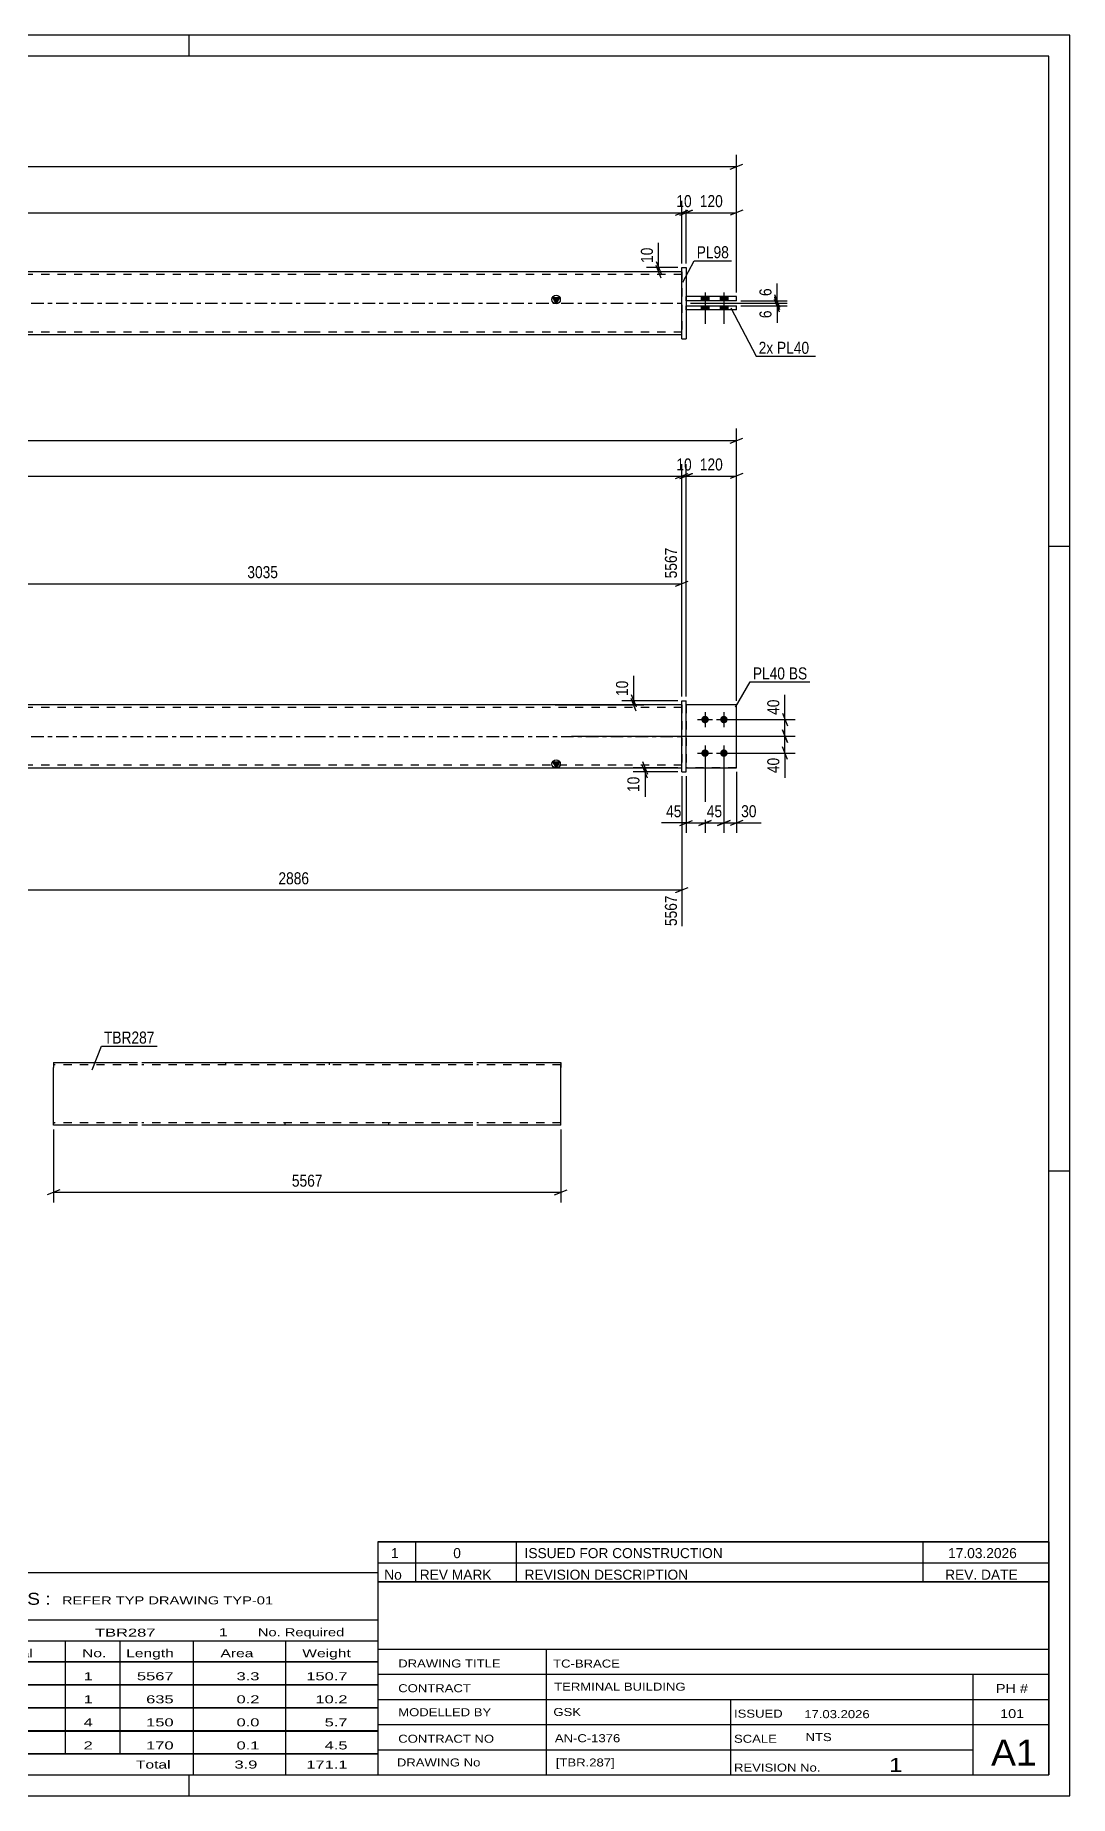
# Model space of a CAD drawing. Header units: millimetres. Extents: x 0 to 594, y 0 to 420.
# Drawn here: x 347.3 to 594, y 0 to 420 of the extents above; entities that cross this region are included whole.
import ezdxf

# ---------------------------------------------------------------- set-up
doc = ezdxf.new("R2010")
doc.units = ezdxf.units.MM
doc.linetypes.add('DXK_LINE_DOT2', pattern=[3.9198, 1.9599, -1.9599])
doc.linetypes.add('DXK_LINE_DOT3', pattern=[5.9187, 2.979, -0.9799, 0.9799, -0.9799])
doc.styles.add('Arial Narrow', font='ARIALN.TTF', dxfattribs={"height": 0.2})

# ---------------------------------------------------------------- blocks, each defined once
blk = doc.blocks.new('Unknown-580575647-1131')
at = {"color": 5, "linetype": 'Continuous'}
for p, q in [((594, 420), (0, 420)), ((384, 415), (384, 420)), ((594, 0), (594, 420)), ((589, 415), (5, 415)), ((589, 5), (589, 415)), ((594, 298), (589, 298)), ((594, 149), (589, 149)), ((5, 5), (589, 5)), ((384, 0), (384, 5)), ((0, 0), (594, 0))]:
    blk.add_line(p, q, dxfattribs=at)
blk = doc.blocks.new('Bolt-580575647-1684 - 1678')
at = {"linetype": 'Continuous'}
for points in [[(507.03, 257.64, -1), (507.03, 255.84, -1)], [(511.53, 257.64, -1), (511.53, 255.84, -1)], [(507.03, 249.64, -1), (507.03, 247.84, -1)], [(511.53, 249.64, -1), (511.53, 247.84, -1)]]:
    blk.add_hatch(color=1, dxfattribs=at).paths.add_polyline_path(points)
at = {"color": 1, "linetype": 'Continuous'}
for p, q in [((505.23, 256.74), (508.83, 256.74)), ((507.03, 258.54), (507.03, 254.94)), ((509.73, 256.74), (513.33, 256.74)), ((511.53, 258.54), (511.53, 254.94)), ((505.23, 248.74), (508.83, 248.74)), ((507.03, 250.54), (507.03, 246.94)), ((509.73, 248.74), (513.33, 248.74)), ((511.53, 250.54), (511.53, 246.94))]:
    blk.add_line(p, q, dxfattribs=at)
blk = doc.blocks.new('Part-580575647-1705 - 1678')
at = {"color": 2, "linetype": 'Continuous'}
for p, q in [((501.53, 261.24), (502.53, 261.24)), ((501.53, 244.24), (501.53, 261.24)), ((502.53, 244.24), (502.53, 261.24)), ((501.53, 244.24), (501.53, 244.24)), ((501.53, 244.24), (502.53, 244.24))]:
    blk.add_line(p, q, dxfattribs=at)
at = {"color": 7, "linetype": 'DXK_LINE_DOT2'}
for p, q in [((501.53, 261.24), (502.53, 261.24)), ((501.53, 244.24), (502.53, 244.24))]:
    blk.add_line(p, q, dxfattribs=at)
blk = doc.blocks.new('Part-580575647-1710 - 1678')
at = {"color": 7, "linetype": 'DXK_LINE_DOT2'}
for p, q in [((514.53, 260.24), (502.53, 260.24)), ((502.53, 245.24), (502.53, 260.24)), ((514.53, 245.24), (514.53, 260.24)), ((514.53, 245.24), (502.53, 245.24))]:
    blk.add_line(p, q, dxfattribs=at)
blk = doc.blocks.new('Part-580575647-1715 - 1678')
at = {"color": 2, "linetype": 'Continuous'}
for p, q in [((514.53, 260.24), (502.53, 260.24)), ((514.53, 245.24), (514.53, 260.24)), ((502.53, 245.24), (514.53, 245.24))]:
    blk.add_line(p, q, dxfattribs=at)
at = {"color": 7, "linetype": 'DXK_LINE_DOT2'}
blk.add_line((502.53, 260.24), (502.53, 245.24), dxfattribs=at)
blk = doc.blocks.new('Part-580575647-1720 - 1678')
at = {"linetype": 'Continuous'}
blk.add_hatch(color=2, dxfattribs=at).paths.add_polyline_path([(471.53, 245.24), (470.73, 246.64), (472.33, 246.64)])
at = {"color": 2, "linetype": 'Continuous'}
for p, q in [((180.57, 260.24), (92.57, 260.24)), ((413.43, 260.24), (180.67, 260.24)), ((501.53, 260.24), (413.53, 260.24)), ((92.57, 245.24), (180.57, 245.24)), ((180.67, 245.24), (413.43, 245.24)), ((413.53, 245.24), (501.53, 245.24)), ((471.53, 245.24), (470.73, 246.64)), ((470.73, 246.64), (472.33, 246.64)), ((472.33, 246.64), (471.53, 245.24))]:
    blk.add_line(p, q, dxfattribs=at)
at = {"color": 7, "linetype": 'DXK_LINE_DOT2'}
for p, q in [((92.57, 260.24), (92.57, 245.24)), ((180.57, 259.64), (92.57, 259.64)), ((413.43, 259.64), (180.67, 259.64)), ((277.58, 260.24), (277.58, 259.64)), ((302.28, 260.24), (302.28, 259.64)), ((501.53, 259.64), (413.53, 259.64)), ((501.53, 260.24), (501.53, 245.24)), ((180.57, 245.84), (92.57, 245.84)), ((413.43, 245.84), (180.67, 245.84)), ((291.82, 245.24), (291.82, 245.84)), ((316.51, 245.24), (316.51, 245.84)), ((501.53, 245.84), (413.53, 245.84))]:
    blk.add_line(p, q, dxfattribs=at)
at = {"color": 7, "linetype": 'DXK_LINE_DOT3'}
for p, q in [((92.57, 252.74), (180.57, 252.74)), ((180.67, 252.74), (413.43, 252.74)), ((413.53, 252.74), (501.53, 252.74))]:
    blk.add_line(p, q, dxfattribs=at)
at = {"color": 2, "linetype": 'Continuous'}
blk.add_circle((471.53, 246.14), 1, dxfattribs=at)
blk = doc.blocks.new('Part-580575647-1396 - 1368')
at = {"color": 2, "linetype": 'Continuous'}
for p, q in [((514.53, 357.65), (502.53, 357.65)), ((514.53, 356.65), (514.53, 357.65)), ((514.53, 356.65), (502.53, 356.65))]:
    blk.add_line(p, q, dxfattribs=at)
at = {"color": 7, "linetype": 'DXK_LINE_DOT2'}
blk.add_line((502.53, 356.65), (502.53, 357.65), dxfattribs=at)
blk = doc.blocks.new('Part-580575647-1401 - 1368')
at = {"color": 2, "linetype": 'Continuous'}
for p, q in [((502.53, 355.45), (514.53, 355.45)), ((514.53, 354.45), (502.53, 354.45)), ((514.53, 354.45), (514.53, 355.45))]:
    blk.add_line(p, q, dxfattribs=at)
at = {"color": 7, "linetype": 'DXK_LINE_DOT2'}
blk.add_line((502.53, 354.45), (502.53, 355.45), dxfattribs=at)
blk = doc.blocks.new('Part-580575647-1416 - 1368')
at = {"linetype": 'Continuous'}
blk.add_hatch(color=2, dxfattribs=at).paths.add_polyline_path([(471.53, 356.05), (470.73, 357.45), (472.33, 357.45)])
at = {"color": 2, "linetype": 'Continuous'}
for p, q in [((180.57, 363.55), (92.57, 363.55)), ((413.43, 363.55), (180.67, 363.55)), ((501.53, 363.55), (413.53, 363.55)), ((471.53, 356.05), (470.73, 357.45)), ((470.73, 357.45), (472.33, 357.45)), ((472.33, 357.45), (471.53, 356.05)), ((277.58, 356.65), (277.58, 356.75)), ((302.28, 356.75), (277.58, 356.75)), ((277.58, 355.35), (277.58, 355.45)), ((302.28, 355.35), (277.58, 355.35)), ((291.82, 356.65), (291.82, 356.75)), ((291.82, 355.35), (291.82, 355.45)), ((302.28, 356.75), (302.28, 355.35)), ((180.57, 348.55), (92.57, 348.55)), ((413.43, 348.55), (180.67, 348.55)), ((501.53, 348.55), (413.53, 348.55))]:
    blk.add_line(p, q, dxfattribs=at)
at = {"color": 7, "linetype": 'DXK_LINE_DOT2'}
for p, q in [((92.57, 348.55), (92.57, 363.55)), ((180.57, 362.95), (92.57, 362.95)), ((413.43, 362.95), (180.67, 362.95)), ((501.53, 362.95), (413.53, 362.95)), ((501.53, 363.55), (501.53, 348.55)), ((277.58, 356.75), (277.58, 355.45)), ((291.82, 356.75), (291.82, 355.45)), ((302.28, 356.75), (316.51, 356.75)), ((316.51, 355.35), (302.28, 355.35)), ((316.51, 356.75), (316.51, 355.35)), ((180.57, 349.15), (92.57, 349.15)), ((413.43, 349.15), (180.67, 349.15)), ((501.53, 349.15), (413.53, 349.15))]:
    blk.add_line(p, q, dxfattribs=at)
at = {"color": 7, "linetype": 'DXK_LINE_DOT3'}
for p, q in [((92.57, 356.05), (180.57, 356.05)), ((180.67, 356.05), (413.43, 356.05)), ((413.53, 356.05), (501.53, 356.05))]:
    blk.add_line(p, q, dxfattribs=at)
at = {"color": 2, "linetype": 'Continuous'}
blk.add_circle((471.53, 356.95), 1, dxfattribs=at)
blk = doc.blocks.new('Part-580575647-1444 - 1368')
at = {"color": 2, "linetype": 'Continuous'}
for p, q in [((501.53, 364.55), (501.53, 364.55)), ((501.53, 347.55), (501.53, 364.55)), ((501.53, 364.55), (502.53, 364.55)), ((502.53, 364.55), (502.53, 364.55)), ((502.53, 364.55), (502.53, 347.55)), ((501.53, 347.55), (502.53, 347.55)), ((501.53, 347.55), (501.53, 347.55)), ((502.53, 347.55), (502.53, 347.55))]:
    blk.add_line(p, q, dxfattribs=at)
at = {"color": 7, "linetype": 'DXK_LINE_DOT2'}
for p, q in [((501.53, 364.55), (502.53, 364.55)), ((501.53, 347.55), (502.53, 347.55)), ((502.53, 347.55), (502.53, 347.55))]:
    blk.add_line(p, q, dxfattribs=at)
blk = doc.blocks.new('Bolt-580575647-1472 - 1368')
at = {"linetype": 'Continuous'}
for points in [[(507.93, 357.65), (506.13, 357.65), (506.13, 356.65), (507.93, 356.65)], [(507.93, 357.65), (506.13, 357.65), (506.13, 356.65), (507.93, 356.65)], [(512.43, 357.65), (510.63, 357.65), (510.63, 356.65), (512.43, 356.65)], [(512.43, 357.65), (510.63, 357.65), (510.63, 356.65), (512.43, 356.65)], [(507.93, 355.45), (506.13, 355.45), (506.13, 354.45), (507.93, 354.45)], [(507.93, 355.45), (506.13, 355.45), (506.13, 354.45), (507.93, 354.45)], [(512.43, 355.45), (510.63, 355.45), (510.63, 354.45), (512.43, 354.45)], [(512.43, 355.45), (510.63, 355.45), (510.63, 354.45), (512.43, 354.45)]]:
    blk.add_hatch(color=1, dxfattribs=at).paths.add_polyline_path(points)
at = {"color": 1, "linetype": 'Continuous'}
for p, q in [((506.13, 357.65), (506.13, 356.65)), ((506.13, 357.65), (506.13, 356.65)), ((507.03, 358.65), (507.03, 351.15)), ((507.03, 358.65), (507.03, 351.15)), ((507.93, 357.65), (507.93, 356.65)), ((507.93, 357.65), (507.93, 356.65)), ((510.63, 357.65), (510.63, 356.65)), ((510.63, 357.65), (510.63, 356.65)), ((511.53, 358.65), (511.53, 351.15)), ((511.53, 358.65), (511.53, 351.15)), ((512.43, 357.65), (512.43, 356.65)), ((512.43, 357.65), (512.43, 356.65)), ((506.13, 355.45), (506.13, 354.45)), ((506.13, 355.45), (506.13, 354.45)), ((507.93, 355.45), (507.93, 354.45)), ((507.93, 355.45), (507.93, 354.45)), ((510.63, 355.45), (510.63, 354.45)), ((510.63, 355.45), (510.63, 354.45)), ((512.43, 355.45), (512.43, 354.45)), ((512.43, 355.45), (512.43, 354.45))]:
    blk.add_line(p, q, dxfattribs=at)
blk = doc.blocks.new('Part-580575647-2546 - 2538')
at = {"color": 2, "linetype": 'Continuous'}
for p, q in [((351.71, 174.96), (351.71, 173.76)), ((351.71, 174.96), (371.71, 174.96)), ((351.71, 160.7), (351.71, 173.76)), ((372.71, 174.96), (451.64, 174.96)), ((452.64, 174.96), (472.64, 174.96)), ((472.64, 174.96), (472.64, 174.87)), ((472.64, 174.87), (472.64, 173.76)), ((472.64, 159.96), (472.64, 173.76)), ((351.71, 160.05), (351.71, 160.7)), ((351.71, 159.96), (351.71, 160.05)), ((371.71, 159.96), (351.71, 159.96)), ((451.64, 159.96), (372.71, 159.96)), ((472.64, 159.96), (452.64, 159.96))]:
    blk.add_line(p, q, dxfattribs=at)
at = {"color": 7, "linetype": 'DXK_LINE_DOT2'}
for p, q in [((371.71, 174.36), (351.71, 174.36)), ((451.64, 174.36), (372.71, 174.36)), ((392.71, 174.96), (392.71, 174.36)), ((417.41, 174.96), (417.41, 174.36)), ((472.64, 174.36), (452.64, 174.36)), ((472.64, 173.76), (472.64, 174.61)), ((351.71, 160.7), (351.71, 160.31)), ((351.71, 160.56), (351.71, 160.6)), ((371.71, 160.56), (351.71, 160.56)), ((451.64, 160.56), (372.71, 160.56)), ((406.95, 159.96), (406.95, 160.56)), ((431.64, 159.96), (431.64, 160.56)), ((472.64, 160.56), (452.64, 160.56)), ((472.64, 160.56), (472.64, 160.6))]:
    blk.add_line(p, q, dxfattribs=at)
blk = doc.blocks.new('StraightDimension-580575647-2042 - 1678')
at = {"color": 7, "linetype": 'Continuous'}
for p, q in [((500.03, 314.22), (503.03, 315.42)), ((504.03, 315.42), (501.03, 314.22)), ((501.53, 262.24), (501.53, 317.67)), ((502.53, 262.24), (502.53, 317.67)), ((501.53, 314.82), (502.53, 314.82))]:
    blk.add_line(p, q, dxfattribs=at)
at = {"color": 0}
blk.add_wipeout([(504.46, 315.57), (504.46, 319.77), (499.6, 319.77), (499.6, 315.57)], dxfattribs=at)
at = {"color": 3, "style": 'Arial Narrow'}
blk.add_text('10', height=2.863, dxfattribs=at).set_placement((500.2, 316.17))
blk = doc.blocks.new('StraightDimension-580575647-1945 - 1678')
at = {"color": 7, "linetype": 'Continuous'}
for p, q in [((507.03, 247.74), (507.03, 229.69)), ((502.53, 243.24), (502.53, 229.69)), ((501.03, 231.49), (504.03, 232.69)), ((502.53, 232.09), (507.03, 232.09)), ((508.53, 232.69), (505.53, 231.49))]:
    blk.add_line(p, q, dxfattribs=at)
at = {"color": 0}
blk.add_wipeout([(502, 232.84), (502, 237.04), (497.15, 237.04), (497.15, 232.84)], dxfattribs=at)
at = {"color": 7, "linetype": 'Continuous'}
blk.add_line((502.53, 232.09), (496.62, 232.09), dxfattribs=at)
blk.add_line((502.53, 232.09), (496.62, 232.09), dxfattribs=at)
at = {"color": 3, "style": 'Arial Narrow'}
blk.add_text('45', height=2.863, dxfattribs=at).set_placement((497.75, 233.44))
blk = doc.blocks.new('StraightDimension-580575647-2004 - 1678')
at = {"color": 7, "linetype": 'Continuous'}
for p, q in [((475.16, 252.76), (528.49, 252.76)), ((525.49, 254.26), (526.69, 251.26)), ((526.09, 248.74), (526.09, 252.76)), ((512.53, 248.74), (528.49, 248.74)), ((526.69, 247.24), (525.49, 250.24))]:
    blk.add_line(p, q, dxfattribs=at)
at = {"color": 0}
blk.add_wipeout([(525.34, 248.21), (521.14, 248.21), (521.14, 243.36), (525.34, 243.36)], dxfattribs=at)
at = {"color": 7, "linetype": 'Continuous'}
blk.add_line((526.09, 248.74), (526.09, 242.83), dxfattribs=at)
blk.add_line((526.09, 248.74), (526.09, 242.83), dxfattribs=at)
at = {"color": 3, "style": 'Arial Narrow'}
blk.add_text('40', height=2.863, rotation=90.0002, dxfattribs=at).set_placement((524.74, 243.96))
blk = doc.blocks.new('StraightDimension-580575647-1955 - 1678')
at = {"color": 7, "linetype": 'Continuous'}
for p, q in [((507.03, 247.74), (507.03, 229.69)), ((511.53, 247.74), (511.53, 229.69)), ((505.53, 231.49), (508.53, 232.69)), ((507.03, 232.09), (511.53, 232.09)), ((513.03, 232.69), (510.03, 231.49))]:
    blk.add_line(p, q, dxfattribs=at)
at = {"color": 0}
blk.add_wipeout([(511.71, 232.84), (511.71, 237.04), (506.85, 237.04), (506.85, 232.84)], dxfattribs=at)
at = {"color": 3, "style": 'Arial Narrow'}
blk.add_text('45', height=2.863, dxfattribs=at).set_placement((507.45, 233.44))
blk = doc.blocks.new('StraightDimension-580575647-1736 - 1678')
at = {"color": 7, "linetype": 'Continuous'}
for p, q in [((81.07, 323.89), (78.07, 322.69)), ((79.57, 261.24), (79.57, 326.14)), ((513.03, 322.69), (516.03, 323.89)), ((514.53, 261.24), (514.53, 326.14)), ((79.57, 323.29), (514.53, 323.29))]:
    blk.add_line(p, q, dxfattribs=at)
at = {"color": 0}
blk.add_wipeout([(301.31, 324.04), (301.31, 328.24), (292.79, 328.24), (292.79, 324.04)], dxfattribs=at)
at = {"color": 3, "style": 'Arial Narrow'}
blk.add_text('5827', height=2.863, dxfattribs=at).set_placement((293.39, 324.64))
blk = doc.blocks.new('StraightDimension-580575647-2047 - 1678')
at = {"color": 7, "linetype": 'Continuous'}
for p, q in [((93.07, 315.42), (90.07, 314.22)), ((91.57, 262.24), (91.57, 317.67)), ((500.03, 314.22), (503.03, 315.42)), ((501.53, 262.24), (501.53, 317.67)), ((91.57, 314.82), (501.53, 314.82))]:
    blk.add_line(p, q, dxfattribs=at)
at = {"color": 0}
blk.add_wipeout([(300.81, 315.57), (300.81, 319.77), (292.29, 319.77), (292.29, 315.57)], dxfattribs=at)
at = {"color": 3, "style": 'Arial Narrow'}
blk.add_text('5577', height=2.863, dxfattribs=at).set_placement((292.89, 316.17))
blk = doc.blocks.new('StraightDimension-580575647-1798 - 1678')
at = {"color": 7, "linetype": 'Continuous'}
for p, q in [((301.59, 261.24), (301.59, 297.74)), ((501.53, 262.24), (501.53, 297.74)), ((303.09, 289.73), (300.09, 288.53)), ((301.59, 289.13), (501.53, 289.13)), ((500.03, 288.53), (503.03, 289.73))]:
    blk.add_line(p, q, dxfattribs=at)
at = {"color": 0, "linetype": 'Continuous'}
blk.add_wipeout([(500.93, 298.34), (496.73, 298.34), (496.73, 289.83), (500.93, 289.83)], dxfattribs=at)
at = {"color": 0}
blk.add_wipeout([(405.81, 289.88), (405.81, 294.08), (397.3, 294.08), (397.3, 289.88)], dxfattribs=at)
at = {"color": 3, "linetype": 'Continuous', "style": 'Arial Narrow'}
blk.add_text('5567', height=2.863, rotation=90.0002, dxfattribs=at).set_placement((500.33, 290.43))
at = {"color": 3, "style": 'Arial Narrow'}
blk.add_text('3035', height=2.863, dxfattribs=at).set_placement((397.9, 290.48))
blk = doc.blocks.new('StraightDimension-580575647-1878 - 1678')
at = {"color": 7, "linetype": 'Continuous'}
for p, q in [((316.41, 244.24), (316.41, 207.48)), ((501.53, 243.24), (501.53, 207.48)), ((317.91, 216.69), (314.91, 215.49)), ((316.41, 216.09), (501.53, 216.09)), ((500.03, 215.49), (503.03, 216.69))]:
    blk.add_line(p, q, dxfattribs=at)
at = {"color": 0}
blk.add_wipeout([(413.23, 216.84), (413.23, 221.04), (404.71, 221.04), (404.71, 216.84)], dxfattribs=at)
at = {"color": 0, "linetype": 'Continuous'}
blk.add_wipeout([(500.93, 215.39), (496.73, 215.39), (496.73, 206.88), (500.93, 206.88)], dxfattribs=at)
at = {"color": 3, "style": 'Arial Narrow'}
blk.add_text('2886', height=2.863, dxfattribs=at).set_placement((405.31, 217.44))
at = {"color": 3, "linetype": 'Continuous', "style": 'Arial Narrow'}
blk.add_text('5567', height=2.863, rotation=90.0002, dxfattribs=at).set_placement((500.33, 207.48))
blk = doc.blocks.new('StraightDimension-580575647-1936 - 1678')
at = {"color": 7, "linetype": 'Continuous'}
for p, q in [((500.53, 245.24), (489.88, 245.24)), ((500.53, 244.24), (489.88, 244.24)), ((492.13, 246.74), (493.33, 243.74)), ((493.33, 242.74), (492.13, 245.74)), ((492.73, 244.24), (492.73, 245.24))]:
    blk.add_line(p, q, dxfattribs=at)
at = {"color": 0}
blk.add_wipeout([(491.98, 243.71), (487.78, 243.71), (487.78, 238.86), (491.98, 238.86)], dxfattribs=at)
at = {"color": 7, "linetype": 'Continuous'}
blk.add_line((492.73, 244.24), (492.73, 238.33), dxfattribs=at)
blk.add_line((492.73, 244.24), (492.73, 238.33), dxfattribs=at)
at = {"color": 3, "style": 'Arial Narrow'}
blk.add_text('10', height=2.863, rotation=90.0002, dxfattribs=at).set_placement((491.38, 239.46))
blk = doc.blocks.new('StraightDimension-580575647-1965 - 1678')
at = {"color": 7, "linetype": 'Continuous'}
for p, q in [((511.53, 247.74), (511.53, 229.69)), ((514.53, 244.24), (514.53, 229.69)), ((510.03, 231.49), (513.03, 232.69)), ((511.53, 232.09), (514.53, 232.09)), ((516.03, 232.69), (513.03, 231.49))]:
    blk.add_line(p, q, dxfattribs=at)
at = {"color": 0}
blk.add_wipeout([(519.91, 232.84), (519.91, 237.04), (515.05, 237.04), (515.05, 232.84)], dxfattribs=at)
at = {"color": 7, "linetype": 'Continuous'}
blk.add_line((514.53, 232.09), (520.43, 232.09), dxfattribs=at)
blk.add_line((514.53, 232.09), (520.43, 232.09), dxfattribs=at)
at = {"color": 3, "style": 'Arial Narrow'}
blk.add_text('30', height=2.863, dxfattribs=at).set_placement((515.65, 233.44))
blk = doc.blocks.new('StraightDimension-580575647-2014 - 1678')
at = {"color": 7, "linetype": 'Continuous'}
for p, q in [((512.53, 256.74), (528.49, 256.74)), ((525.49, 258.24), (526.69, 255.24)), ((526.09, 252.76), (526.09, 256.74)), ((475.16, 252.76), (528.49, 252.76)), ((526.69, 251.26), (525.49, 254.26))]:
    blk.add_line(p, q, dxfattribs=at)
at = {"color": 0}
blk.add_wipeout([(525.34, 262.12), (521.14, 262.12), (521.14, 257.26), (525.34, 257.26)], dxfattribs=at)
at = {"color": 7, "linetype": 'Continuous'}
blk.add_line((526.09, 256.74), (526.09, 262.64), dxfattribs=at)
blk.add_line((526.09, 256.74), (526.09, 262.64), dxfattribs=at)
at = {"color": 3, "style": 'Arial Narrow'}
blk.add_text('40', height=2.863, rotation=90.0002, dxfattribs=at).set_placement((524.74, 257.86))
blk = doc.blocks.new('StraightDimension-580575647-2027 - 1678')
at = {"color": 7, "linetype": 'Continuous'}
for p, q in [((500.53, 261.24), (487.18, 261.24)), ((489.43, 262.74), (490.63, 259.74)), ((490.63, 258.76), (489.43, 261.76)), ((490.03, 260.26), (490.03, 261.24)), ((471.28, 260.26), (492.43, 260.26))]:
    blk.add_line(p, q, dxfattribs=at)
at = {"color": 0}
blk.add_wipeout([(489.28, 266.62), (485.08, 266.62), (485.08, 261.76), (489.28, 261.76)], dxfattribs=at)
at = {"color": 7, "linetype": 'Continuous'}
blk.add_line((490.03, 261.24), (490.03, 267.14), dxfattribs=at)
blk.add_line((490.03, 261.24), (490.03, 267.14), dxfattribs=at)
at = {"color": 3, "style": 'Arial Narrow'}
blk.add_text('10', height=2.863, rotation=90.0002, dxfattribs=at).set_placement((488.68, 262.36))
blk = doc.blocks.new('StraightDimension-580575647-2032 - 1678')
at = {"color": 7, "linetype": 'Continuous'}
for p, q in [((501.03, 314.22), (504.03, 315.42)), ((502.53, 262.24), (502.53, 317.67)), ((516.03, 315.42), (513.03, 314.22)), ((514.53, 261.24), (514.53, 317.67)), ((502.53, 314.82), (514.53, 314.82))]:
    blk.add_line(p, q, dxfattribs=at)
at = {"color": 0}
blk.add_wipeout([(511.87, 315.57), (511.87, 319.77), (505.19, 319.77), (505.19, 315.57)], dxfattribs=at)
at = {"color": 3, "style": 'Arial Narrow'}
blk.add_text('120', height=2.863, dxfattribs=at).set_placement((505.79, 316.17))
blk = doc.blocks.new('StraightDimension-580575647-1561 - 1368')
at = {"color": 7, "linetype": 'Continuous'}
for p, q in [((501.03, 377.04), (504.03, 378.24)), ((502.53, 365.55), (502.53, 380.49)), ((516.03, 378.24), (513.03, 377.04)), ((514.53, 358.65), (514.53, 380.49)), ((502.53, 377.64), (514.53, 377.64))]:
    blk.add_line(p, q, dxfattribs=at)
at = {"color": 0}
blk.add_wipeout([(511.87, 378.39), (511.87, 382.59), (505.19, 382.59), (505.19, 378.39)], dxfattribs=at)
at = {"color": 3, "style": 'Arial Narrow'}
blk.add_text('120', height=2.863, dxfattribs=at).set_placement((505.79, 378.99))
blk = doc.blocks.new('StraightDimension-580575647-1571 - 1368')
at = {"color": 7, "linetype": 'Continuous'}
for p, q in [((500.03, 377.04), (503.03, 378.24)), ((504.03, 378.24), (501.03, 377.04)), ((501.53, 365.55), (501.53, 380.49)), ((502.53, 365.55), (502.53, 380.49)), ((501.53, 377.64), (502.53, 377.64))]:
    blk.add_line(p, q, dxfattribs=at)
at = {"color": 0}
blk.add_wipeout([(504.46, 378.39), (504.46, 382.59), (499.6, 382.59), (499.6, 378.39)], dxfattribs=at)
at = {"color": 3, "style": 'Arial Narrow'}
blk.add_text('10', height=2.863, dxfattribs=at).set_placement((500.2, 378.99))
blk = doc.blocks.new('StraightDimension-580575647-1550 - 1368')
at = {"color": 7, "linetype": 'Continuous'}
for p, q in [((79.57, 358.65), (79.57, 391.5)), ((514.53, 358.65), (514.53, 391.5)), ((81.07, 389.25), (78.07, 388.05)), ((79.57, 388.65), (514.53, 388.65)), ((513.03, 388.05), (516.03, 389.25))]:
    blk.add_line(p, q, dxfattribs=at)
at = {"color": 0}
blk.add_wipeout([(301.31, 389.4), (301.31, 393.6), (292.79, 393.6), (292.79, 389.4)], dxfattribs=at)
at = {"color": 3, "style": 'Arial Narrow'}
blk.add_text('5827', height=2.863, dxfattribs=at).set_placement((293.39, 390))
blk = doc.blocks.new('StraightDimension-580575647-1581 - 1368')
at = {"color": 7, "linetype": 'Continuous'}
for p, q in [((94.07, 378.24), (91.07, 377.04)), ((92.57, 365.55), (92.57, 380.49)), ((500.03, 377.04), (503.03, 378.24)), ((501.53, 365.55), (501.53, 380.49)), ((92.57, 377.64), (501.53, 377.64))]:
    blk.add_line(p, q, dxfattribs=at)
at = {"color": 0}
blk.add_wipeout([(301.31, 378.39), (301.31, 382.59), (292.79, 382.59), (292.79, 378.39)], dxfattribs=at)
at = {"color": 3, "style": 'Arial Narrow'}
blk.add_text('5567', height=2.863, dxfattribs=at).set_placement((293.39, 378.99))
blk = doc.blocks.new('StraightDimension-580575647-1612 - 1368')
at = {"color": 7, "linetype": 'Continuous'}
for p, q in [((495.35, 366.05), (496.55, 363.05)), ((500.53, 364.55), (493.1, 364.55)), ((500.53, 363.55), (493.1, 363.55)), ((496.55, 362.05), (495.35, 365.05)), ((495.95, 363.55), (495.95, 364.55))]:
    blk.add_line(p, q, dxfattribs=at)
at = {"color": 0}
blk.add_wipeout([(495.2, 369.93), (491, 369.93), (491, 365.08), (495.2, 365.08)], dxfattribs=at)
at = {"color": 7, "linetype": 'Continuous'}
blk.add_line((495.95, 364.55), (495.95, 370.46), dxfattribs=at)
blk.add_line((495.95, 364.55), (495.95, 370.46), dxfattribs=at)
at = {"color": 3, "style": 'Arial Narrow'}
blk.add_text('10', height=2.863, rotation=90.0002, dxfattribs=at).set_placement((494.6, 365.68))
blk = doc.blocks.new('StraightDimension-580575647-1623 - 1368')
at = {"color": 7, "linetype": 'Continuous'}
for p, q in [((523.62, 358.15), (524.82, 355.15)), ((524.82, 354.55), (523.62, 357.55)), ((503.53, 356.05), (526.62, 356.05)), ((515.53, 356.65), (526.62, 356.65)), ((524.22, 356.05), (524.22, 356.65))]:
    blk.add_line(p, q, dxfattribs=at)
at = {"color": 0}
blk.add_wipeout([(523.47, 360.21), (519.27, 360.21), (519.27, 357.18), (523.47, 357.18)], dxfattribs=at)
at = {"color": 7, "linetype": 'Continuous'}
blk.add_line((524.22, 356.65), (524.22, 360.73), dxfattribs=at)
blk.add_line((524.22, 356.65), (524.22, 360.73), dxfattribs=at)
at = {"color": 3, "style": 'Arial Narrow'}
blk.add_text('6', height=2.86, rotation=90.0002, dxfattribs=at).set_placement((522.87, 357.78))
blk = doc.blocks.new('StraightDimension-580575647-1632 - 1368')
at = {"color": 7, "linetype": 'Continuous'}
for p, q in [((523.62, 357.55), (524.82, 354.55)), ((503.53, 356.05), (526.62, 356.05)), ((515.53, 355.45), (526.62, 355.45)), ((524.82, 353.95), (523.62, 356.95)), ((524.22, 355.45), (524.22, 356.05))]:
    blk.add_line(p, q, dxfattribs=at)
at = {"color": 0}
blk.add_wipeout([(523.47, 354.93), (519.27, 354.93), (519.27, 351.9), (523.47, 351.9)], dxfattribs=at)
at = {"color": 7, "linetype": 'Continuous'}
blk.add_line((524.22, 355.45), (524.22, 351.37), dxfattribs=at)
blk.add_line((524.22, 355.45), (524.22, 351.37), dxfattribs=at)
at = {"color": 3, "style": 'Arial Narrow'}
blk.add_text('6', height=2.86, rotation=90.0002, dxfattribs=at).set_placement((522.87, 352.5))
blk = doc.blocks.new('StraightDimension-580575647-2552 - 2538')
at = {"color": 7, "linetype": 'Continuous'}
for p, q in [((351.71, 158.96), (351.71, 141.56)), ((472.64, 158.96), (472.64, 141.56)), ((353.21, 144.56), (350.21, 143.36)), ((351.71, 143.96), (472.64, 143.96)), ((471.14, 143.36), (474.14, 144.56))]:
    blk.add_line(p, q, dxfattribs=at)
at = {"color": 0}
blk.add_wipeout([(416.43, 144.71), (416.43, 148.91), (407.92, 148.91), (407.92, 144.71)], dxfattribs=at)
at = {"color": 3, "style": 'Arial Narrow'}
blk.add_text('5567', height=2.863, dxfattribs=at).set_placement((408.52, 145.31))
blk = doc.blocks.new('Unknown-580575647-4419')
at = {"color": 7, "linetype": 'Continuous'}
for p, q in [((429, 51.05), (429, 5)), ((429, 51.05), (589, 51.05)), ((589, 51), (589, 5)), ((429, 35), (589, 35)), ((469.14, 35), (469.14, 5)), ((429, 29), (589, 29)), ((571, 5.05), (571, 29.05)), ((429, 23), (589, 23)), ((513.14, 23), (513.14, 5)), ((429, 17), (589, 17)), ((429, 11), (571, 11)), ((429, 5), (589, 5))]:
    blk.add_line(p, q, dxfattribs=at)
at = {"color": 7, "style": 'Arial Narrow'}
for s, height, width, p in [('DRAWING TITLE', 1.9089, 1.425378, (433.88, 30.61)), ('TC-BRACE', 1.909, 1.425378, (470.81, 30.59)), ('CONTRACT', 1.909, 1.425378, (433.88, 24.71)), ('TERMINAL BUILDING', 1.9089, 1.425378, (471.06, 25.07)), ('MODELLED BY', 1.9089, 1.425378, (433.88, 18.98)), ('GSK', 1.909, 1.425378, (470.88, 19.04)), ('ISSUED', 1.909, 1.425378, (513.94, 18.64)), ('17.03.2026', 1.909, 1.425378, (530.69, 18.52)), ('CONTRACT NO', 1.9089, 1.425378, (433.88, 12.66)), ('AN-C-1376', 1.909, 1.425378, (471.23, 12.78)), ('SCALE', 1.909, 1.425378, (513.94, 12.65)), ('A1', 6.204, 1.25, (575.24, 7.2)), ('DRAWING No', 1.909, 1.425378, (433.56, 7)), ('[TBR.287]', 1.909, 1.425378, (471.46, 6.99)), ('1', 3.34, 1.5, (550.91, 5.68)), ('REVISION No.', 1.9089, 1.425378, (513.94, 5.77))]:
    blk.add_text(s, height=height, dxfattribs=dict(at, width=width)).set_placement(p)
at = {"color": 7, "linetype": 'Continuous', "style": 'Arial Narrow'}
for s, height, width, p in [('PH #', 2.1, 1.42538, (576.4, 24.55)), ('101', 2.1, 1.42538, (577.41, 18.55)), ('NTS', 1.909, 1.425378, (531, 13.05))]:
    blk.add_text(s, height=height, dxfattribs=dict(at, width=width)).set_placement(p)
blk = doc.blocks.new('Unknown-580575647-4420')
at = {"color": 7, "linetype": 'Continuous'}
for p, q in [((429, 60.55), (589, 60.55)), ((589, 60.55), (429, 60.55)), ((429, 60.55), (429, 55.55)), ((438, 60.55), (438, 55.55)), ((462, 60.55), (462, 55.55)), ((559, 60.55), (559, 55.55)), ((589, 60.55), (589, 55.55)), ((429, 55.55), (589, 55.55)), ((429, 55.55), (429, 51.05)), ((429, 55.55), (589, 55.55)), ((438, 55.55), (438, 51.05)), ((462, 55.55), (462, 51.05)), ((559, 55.55), (559, 51.05)), ((589, 55.55), (589, 51.05)), ((589, 51.05), (429, 51.05))]:
    blk.add_line(p, q, dxfattribs=at)
at = {"color": 7, "linetype": 'Continuous', "style": 'Arial Narrow'}
for s, height, width, p in [('1', 2.39, 1.196471, (432.16, 56.7)), ('0', 2.39, 1.196471, (447, 56.7)), ('ISSUED FOR CONSTRUCTION', 2.3861, 1.196471, (464, 56.7)), ('17.03.2026', 2.386, 1.196471, (565, 56.7)), ('No', 2.386, 1.2, (430.54, 51.55)), ('REV MARK', 2.386, 1.2, (439, 51.55)), ('REVISION DESCRIPTION', 2.3861, 1.2, (464, 51.55)), ('REV. DATE', 2.386, 1.2, (564.28, 51.55))]:
    blk.add_text(s, height=height, dxfattribs=dict(at, width=width)).set_placement(p)
blk = doc.blocks.new('Unknown-580575647-4421')
at = {"color": 7, "linetype": 'Continuous'}
for p, q in [((269, 53.25), (429, 53.25)), ((269, 42), (269, 53.25)), ((429, 53.25), (429, 42)), ((269, 42), (429, 42)), ((269, 42), (269, 37)), ((429, 42), (429, 37)), ((269, 37), (429, 37)), ((269, 37), (269, 32)), ((293, 37), (293, 32)), ((328.5, 37), (328.5, 32)), ((354.5, 37), (354.5, 32)), ((367.5, 37), (367.5, 32)), ((385, 37), (385, 32)), ((407, 37), (407, 32)), ((429, 37), (429, 32)), ((269, 32), (429, 32)), ((269, 31.95), (269, 26.55)), ((269, 31.95), (429, 31.95)), ((293, 32), (293, 26.5)), ((328.5, 32), (328.5, 26.5)), ((354.5, 32), (354.5, 26.5)), ((367.5, 32), (367.5, 26.5)), ((385, 32), (385, 26.5)), ((407, 32), (407, 26.5)), ((429, 31.95), (429, 26.55)), ((269, 26.55), (429, 26.55)), ((269, 26.45), (269, 21.05)), ((269, 26.45), (429, 26.45)), ((293, 26.5), (293, 21)), ((328.5, 26.5), (328.5, 21)), ((354.5, 26.5), (354.5, 21)), ((367.5, 26.5), (367.5, 21)), ((385, 26.5), (385, 21)), ((407, 26.5), (407, 21)), ((429, 26.45), (429, 21.05)), ((269, 21.05), (429, 21.05)), ((293, 21), (293, 15.5)), ((328.5, 21), (328.5, 15.5)), ((354.5, 21), (354.5, 15.5)), ((367.5, 21), (367.5, 15.5)), ((385, 21), (385, 15.5)), ((407, 21), (407, 15.5)), ((269, 20.95), (269, 15.55)), ((269, 20.95), (429, 20.95)), ((429, 20.95), (429, 15.55)), ((269, 15.55), (429, 15.55)), ((269, 15.45), (269, 10.05)), ((269, 15.45), (429, 15.45)), ((293, 15.5), (293, 10)), ((328.5, 15.5), (328.5, 10)), ((354.5, 15.5), (354.5, 10)), ((367.5, 15.5), (367.5, 10)), ((385, 15.5), (385, 10)), ((407, 15.5), (407, 10)), ((429, 15.45), (429, 10.05)), ((269, 10.05), (429, 10.05)), ((269, 10), (429, 10)), ((269, 10), (269, 5)), ((385, 10), (385, 5)), ((407, 10), (407, 5)), ((429, 10), (429, 5)), ((269, 5), (429, 5))]:
    blk.add_line(p, q, dxfattribs=at)
at = {"color": 7, "style": 'Arial Narrow'}
for s, height, width, p in [('GENERAL NOTES & WELD DETAILS :', 2.8633, 1.4, (270.15, 45.56)), ('REFER TYP DRAWING TYP-01', 1.9089, 1.6, (353.7, 45.66)), ("MATERIAL LIST FOR ASSEMBLY MK'D", 1.9089, 1.6, (270.15, 38.06)), ('TBR287', 1.909, 1.794707, (361.59, 37.97)), ('1', 1.91, 1.794707, (391.08, 38.06)), ('No. Required', 1.9089, 1.6, (400.41, 38.06)), ('Mark', 1.909, 1.7, (270.34, 33)), ('Profile', 1.909, 1.7, (303.41, 33)), ('Material', 1.909, 1.7, (333.54, 33.06)), ('No.', 1.909, 1.7, (358.5, 33.06)), ('Length', 1.909, 1.7, (369, 33.06)), ('Area', 1.909, 1.7, (391.5, 33.06)), ('Weight', 1.909, 1.7, (411, 33.06))]:
    blk.add_text(s, height=height, dxfattribs=dict(at, width=width)).set_placement(p)
at = {"color": 7, "linetype": 'Continuous', "style": 'Arial Narrow'}
for s, height, width, p in [('TBR287', 1.909, 1.794707, (270.5, 27.56)), ('SHS150*6', 1.909, 1.794707, (295, 27.56)), ('E350', 1.909, 1.794707, (334.74, 27.56)), ('1', 1.91, 1.794707, (358.86, 27.56)), ('5567', 1.909, 1.794707, (371.58, 27.56)), ('3.3', 1.909, 1.794707, (395.32, 27.56)), ('150.7', 1.909, 1.794707, (411.96, 27.56)), ('PL302', 1.909, 1.794707, (270.5, 22.06)), ('PL12*170', 1.909, 1.794707, (295, 22.06)), ('E350', 1.909, 1.794707, (334.74, 22.06)), ('1', 1.91, 1.794707, (358.86, 22.06)), ('635', 1.909, 1.794707, (373.77, 22.06)), ('0.2', 1.909, 1.794707, (395.32, 22.06)), ('10.2', 1.909, 1.794707, (414.14, 22.06)), ('PL40', 1.909, 1.794707, (270.5, 16.56)), ('PL10*120', 1.909, 1.794707, (295, 16.56)), ('E350', 1.909, 1.794707, (334.74, 16.56)), ('4', 1.91, 1.794707, (358.86, 16.56)), ('150', 1.909, 1.794707, (373.77, 16.56)), ('0.0', 1.909, 1.794707, (395.32, 16.56)), ('5.7', 1.909, 1.794707, (416.33, 16.56)), ('PL98', 1.909, 1.794707, (270.5, 11.06)), ('PL10*170', 1.909, 1.794707, (295, 11.06)), ('E350', 1.909, 1.794707, (334.74, 11.06)), ('2', 1.91, 1.794707, (358.86, 11.06)), ('170', 1.909, 1.794707, (373.77, 11.06)), ('0.1', 1.909, 1.794707, (395.32, 11.06)), ('4.5', 1.909, 1.794707, (416.33, 11.06)), ('Total', 1.909, 1.7, (371.33, 6.5)), ('3.9', 1.909, 1.794707, (394.83, 6.5)), ('171.1', 1.909, 1.794707, (411.96, 6.5))]:
    blk.add_text(s, height=height, dxfattribs=dict(at, width=width)).set_placement(p)
blk = doc.blocks.new('MarkSet-580575647-2078 - 1678')
at = {"color": 0}
blk.add_wipeout([(526.11, 266.32), (526.11, 269.32), (518.43, 269.32), (518.43, 266.32)], dxfattribs=at)
blk.add_wipeout([(526.11, 266.32), (526.11, 269.32), (518.43, 269.32), (518.43, 266.32)], dxfattribs=at)
at = {"color": 30, "linetype": 'Continuous'}
blk.add_line((514.33, 259.66), (517.83, 265.72), dxfattribs=at)
at = {"color": 0}
blk.add_wipeout([(531.39, 266.32), (531.39, 269.32), (527.01, 269.32), (527.01, 266.32)], dxfattribs=at)
blk.add_wipeout([(531.39, 266.32), (531.39, 269.32), (527.01, 269.32), (527.01, 266.32)], dxfattribs=at)
at = {"color": 30, "linetype": 'Continuous'}
blk.add_line((517.83, 265.72), (531.99, 265.72), dxfattribs=at)
at = {"color": 3, "style": 'Arial Narrow'}
for s, p in [('PL40', (518.43, 266.32)), ('BS', (527.01, 266.32))]:
    blk.add_text(s, height=2.863, dxfattribs=at).set_placement(p)
blk = doc.blocks.new('Mark-580575647-1440 - 1368')
at = {"color": 0}
blk.add_wipeout([(512.72, 366.8), (512.72, 369.8), (505.05, 369.8), (505.05, 366.8)], dxfattribs=at)
blk.add_wipeout([(512.72, 366.8), (512.72, 369.8), (505.05, 369.8), (505.05, 366.8)], dxfattribs=at)
at = {"color": 30, "linetype": 'Continuous'}
for p, q in [((501.76, 361.12), (504.45, 366.2)), ((504.45, 366.2), (513.32, 366.2))]:
    blk.add_line(p, q, dxfattribs=at)
at = {"color": 3, "style": 'Arial Narrow'}
blk.add_text('PL98', height=2.863, dxfattribs=at).set_placement((505.05, 366.8))
blk = doc.blocks.new('MarkSet-580575647-1663 - 1368')
at = {"color": 0}
blk.add_wipeout([(523.29, 344), (523.29, 347), (519.82, 347), (519.82, 344)], dxfattribs=at)
blk.add_wipeout([(523.29, 344), (523.29, 347), (519.82, 347), (519.82, 344)], dxfattribs=at)
at = {"color": 30, "linetype": 'Continuous'}
blk.add_line((513.18, 354.97), (519.22, 343.4), dxfattribs=at)
at = {"color": 0}
blk.add_wipeout([(531.86, 344), (531.86, 347), (524.19, 347), (524.19, 344)], dxfattribs=at)
blk.add_wipeout([(531.86, 344), (531.86, 347), (524.19, 347), (524.19, 344)], dxfattribs=at)
at = {"color": 30, "linetype": 'Continuous'}
blk.add_line((519.22, 343.4), (533.36, 343.4), dxfattribs=at)
at = {"color": 3, "style": 'Arial Narrow'}
for s, p in [('2x', (519.82, 344)), ('PL40', (524.19, 344))]:
    blk.add_text(s, height=2.863, dxfattribs=at).set_placement(p)
blk = doc.blocks.new('Mark-580575647-2542 - 2538')
at = {"color": 0}
blk.add_wipeout([(375.77, 179.45), (375.77, 182.45), (363.71, 182.45), (363.71, 179.45)], dxfattribs=at)
blk.add_wipeout([(375.77, 179.45), (375.77, 182.45), (363.71, 182.45), (363.71, 179.45)], dxfattribs=at)
at = {"color": 30, "linetype": 'Continuous'}
for p, q in [((360.89, 173.2), (363.11, 178.85)), ((363.11, 178.85), (376.37, 178.85))]:
    blk.add_line(p, q, dxfattribs=at)
at = {"color": 3, "style": 'Arial Narrow'}
blk.add_text('TBR287', height=2.863, dxfattribs=at).set_placement((363.71, 179.45))

msp = doc.modelspace()

# ---------------------------------------------------------------- block references
for name in ['Unknown-580575647-1131', 'Part-580575647-1416 - 1368', 'Part-580575647-1444 - 1368', 'Part-580575647-1396 - 1368', 'Bolt-580575647-1472 - 1368', 'Part-580575647-1401 - 1368', 'Part-580575647-1705 - 1678', 'Part-580575647-1720 - 1678', 'Part-580575647-1710 - 1678', 'Part-580575647-1715 - 1678', 'Bolt-580575647-1684 - 1678', 'Part-580575647-2546 - 2538', 'Unknown-580575647-4420', 'Unknown-580575647-4421', 'Unknown-580575647-4419']:
    msp.add_blockref(name, (0, 0))

# ---------------------------------------------------------------- next in the draw order: block references
for name in ['StraightDimension-580575647-1561 - 1368', 'StraightDimension-580575647-2042 - 1678', 'StraightDimension-580575647-1945 - 1678', 'Mark-580575647-2542 - 2538', 'StraightDimension-580575647-2552 - 2538']:
    msp.add_blockref(name, (0, 0))

# ---------------------------------------------------------------- next in the draw order: block references
for name in ['StraightDimension-580575647-1571 - 1368', 'StraightDimension-580575647-1736 - 1678', 'StraightDimension-580575647-2004 - 1678']:
    msp.add_blockref(name, (0, 0))

# ---------------------------------------------------------------- next in the draw order: block references
for name in ['StraightDimension-580575647-1550 - 1368', 'StraightDimension-580575647-2047 - 1678', 'StraightDimension-580575647-1878 - 1678', 'StraightDimension-580575647-1955 - 1678']:
    msp.add_blockref(name, (0, 0))

# ---------------------------------------------------------------- next in the draw order: block references
for name in ['StraightDimension-580575647-1581 - 1368', 'StraightDimension-580575647-1623 - 1368', 'StraightDimension-580575647-1798 - 1678', 'StraightDimension-580575647-1936 - 1678', 'StraightDimension-580575647-1965 - 1678']:
    msp.add_blockref(name, (0, 0))

# ---------------------------------------------------------------- next in the draw order: block references
for name in ['StraightDimension-580575647-1612 - 1368', 'StraightDimension-580575647-1632 - 1368', 'StraightDimension-580575647-2014 - 1678']:
    msp.add_blockref(name, (0, 0))

# ---------------------------------------------------------------- next in the draw order: block references
for name in ['Mark-580575647-1440 - 1368', 'MarkSet-580575647-1663 - 1368', 'StraightDimension-580575647-2027 - 1678']:
    msp.add_blockref(name, (0, 0))

# ---------------------------------------------------------------- next in the draw order: block references
msp.add_blockref('StraightDimension-580575647-2032 - 1678', (0, 0))

# ---------------------------------------------------------------- next in the draw order: block references
msp.add_blockref('MarkSet-580575647-2078 - 1678', (0, 0))

doc.saveas('drawing.dxf')
